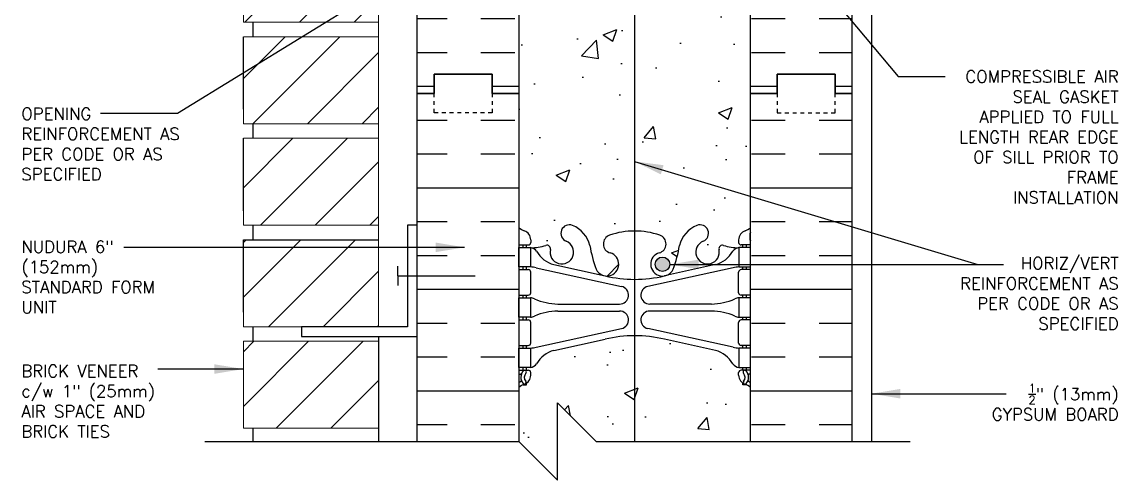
# Model space of a CAD drawing. Header units: inches. Extents: x 2813.3 to 2843.9, y 430.6 to 475.7.
# Drawn here: x 2814.37 to 2842.74, y 446.57 to 458.41 of the extents above; entities that cross this region are included whole.
import ezdxf

# ---------------------------------------------------------------- set-up
doc = ezdxf.new("R2010")
doc.units = ezdxf.units.IN
doc.header["$LTSCALE"] = 0.5
doc.header["$MEASUREMENT"] = 0
doc.linetypes.add('DASHED2', pattern=[0.375, 0.25, -0.125])
for name, color, linetype in [('HATCH', 12, 'CONTINUOUS'), ('LINE18', 9, 'CONTINUOUS'), ('line25', 2, 'CONTINUOUS'), ('LINE50', 5, 'CONTINUOUS'), ('LINE65', 3, 'CONTINUOUS'), ('LINE9', 9, 'CONTINUOUS'), ('TEXT', 4, 'CONTINUOUS'), ('Web_Edge', 9, 'CONTINUOUS')]:
    doc.layers.add(name, color=color, linetype=linetype)
doc.styles.add('DIM', font='romans.shx', dxfattribs={"width": 0.7})
doc.styles.get("Standard").update_dxf_attribs({"font": 'romans.shx'})
doc.dimstyles.new('ext_12', dxfattribs={"dimscale": 12, "dimtxt": 0.09375, "dimasz": 0.09375, "dimexe": 0.09375, "dimexo": 0.0625, "dimgap": 0.0625, "dimtad": 1, "dimdec": 1, "dimzin": 3, "dimdsep": 46, "dimlunit": 4, "dimtxsty": 'DIM', "dimcen": 0.09, "dimdle": 0.09375, "dimclrt": 4, "dimadec": 0, "dimazin": 0, "dimtfac": 1, "dimtdec": 1, "dimtmove": 2, "dimatfit": 3, "dimfxl": 1, "dimfrac": 2, "dimtolj": 1, "dimtzin": 0, "dimarcsym": 0})
pattern_1 = [(0, (0, 0), (0, 2.625), []), (0, (0, 0.875), (0, 2.625), [0.875, -0.875]), (0, (0, 1.75), (0, 2.625), [0.875, -0.875])]

msp = doc.modelspace()

# ---------------------------------------------------------------- hatches: boundary and pattern name
at = {"layer": 'HATCH'}
h = msp.add_hatch(dxfattribs=at)
h.set_pattern_fill('INSUL', color=256, scale=7, style=0)
h.set_pattern_definition(pattern_1)
h.paths.add_polyline_path([(2827.229568751791, 466.5182301542177), (2824.604568751791, 466.5182301542176), (2824.604568751791, 456.5655165432296), (2825.042068751791, 456.5655165432296), (2825.042068751791, 457.0655165432296), (2826.542068751791, 457.0655165432296), (2826.542068751791, 456.5655165432296), (2827.229568751791, 456.5655165432296)])
h.paths.add_polyline_path([(2835.85456875179, 466.5182301542177), (2833.229568751791, 466.5182301542177), (2833.229568751791, 456.5655165432296), (2833.917068751792, 456.5655165432296), (2833.917068751792, 457.0655165432296), (2835.417068751792, 457.0655165432296), (2835.417068751792, 456.5655165432296), (2835.854568751791, 456.5655165432296)])
h = msp.add_hatch(dxfattribs=at)
h.set_pattern_fill('AR-CONC', color=256, scale=0.5)
h.set_pattern_definition([(49.99999999999999, (0, 0), (3.586300913003767, -0.3137606749129755), [0.375, -4.125]), (355, (0, 0), (-0.693756668065, 3.760960668500059), [0.3, -3.3]), (100.45144446, (0.298858405, -0.02614672), (2.89254423363556, 3.447199954843147), [0.3187009599999999, -3.505710559999999]), (46.18420000000001, (0, 1), (5.336206653357862, -0.8275964039653827), [0.5625, -6.1875]), (96.63563549, (0.444683725, 0.931033465), (4.673309728371142, 4.870593003872752), [0.47805171, -5.258568799999999]), (351.1841639899999, (0, 1), (4.673309725273866, 4.870593001349951), [0.45, -4.950000005]), (21, (0.5, 0.75), (2.984535260592308, -2.013094453326694), [0.375, -4.125]), (326.0000000000001, (0.5, 0.75), (1.216576659607909, 3.625750225234265), [0.3, -3.3]), (71.45144474, (0.74871127, 0.58224213), (4.201111883649856, 1.612655764031769), [0.31870095, -3.50571056]), (37.50000000000001, (0, 0), (0.06079927658645334, 1.664469269156557), [0, -3.26, 0, -3.35, 0, -3.3125]), (7.499999999999999, (0, 0), (1.315347687210743, 1.972058559411801), [0, -1.91, 0, -3.185, 0, -1.2625]), (327.5, (-1.115, 0), (2.669112180862045, -0.1127743586718988), [0, -1.25, 0, -3.9, 0, -5.175]), (317.5, (-1.615, 0), (2.915930846711931, 0.5005249116615886), [0, -1.625, 0, -2.59, 0, -3.675])])
h.paths.add_polyline_path([(2832.919565131658, 449.2769983098166), (2832.919565131655, 449.3444983098267, -0.4142135623889473), (2832.982065131655, 449.40699830983), (2833.029565131652, 449.40699830983), (2833.029565131648, 449.47699830983), (2832.924565131663, 449.47699830983, -0.1889729320632957), (2832.768696055975, 449.5718427982187, 0.1963228336438496), (2832.319565131615, 449.9181025183473), (2830.997709562785, 450.2085980846019, 0.05779469062726202), (2830.229568751791, 450.2976845746951, 0.05779469062719587), (2829.461427940797, 450.2085980846019), (2828.139572371967, 449.9181025183473, 0.1963228336438533), (2827.690441447607, 449.5718427982187, -0.1889729320632847), (2827.53457237192, 449.47699830983), (2827.429572371935, 449.47699830983), (2827.42957237193, 449.40699830983), (2827.477072371928, 449.40699830983, -0.4142135623889473), (2827.539572371928, 449.3444983098267), (2827.539572371924, 449.2769983098166, -0.2490694201798121), (2827.429572371908, 449.0698751580471), (2827.429572371906, 449.028149098123), (2827.339572371905, 449.0281490981299, 0.06439757034050236), (2827.229568751791, 448.9621895728662), (2827.229568751791, 447.5655165432296), (2828.229568751791, 446.5655165432301), (2828.229568751791, 448.5655165432301), (2829.229568751791, 447.56551654323), (2833.229568751791, 447.5655165432298), (2833.229568751791, 448.9621895728664, 0.06439757034036078), (2833.119565131678, 449.0281490981299), (2833.029565131677, 449.028149098123), (2833.029565131674, 449.0698751580471, -0.2490694201798114)])
h.paths.add_polyline_path([(2833.229568751791, 458.6545350617997, 0.08241458984419239), (2833.086231798322, 458.7336415383687, -0.3178372451770451), (2832.919565131659, 458.9693437987495), (2832.919565131655, 459.0368437987597, -0.4142135623888865), (2832.982065131655, 459.099343798763), (2833.02956513144, 459.099343798763), (2833.029565131445, 459.1693437987631), (2832.924565131664, 459.1693437987631, 0.1004604156428297), (2832.530866661594, 459.1121810429153, -0.6014354320923542), (2832.411363191371, 459.2170643853393, 2.182094824738324), (2832.001283037506, 459.0041549538902, -1), (2831.837854466077, 458.5956318798286, -0.2443795113554951), (2831.38944659327, 459.1163887842785, 0.05315652255457268), (2831.223607139055, 459.7304704161902, 0.2232530870830154), (2831.023279355668, 459.8953242671315), (2831.003661023728, 459.8996356598284, 0.9554715931209188), (2830.865377039728, 459.3061657245479, -0.7355925422348768), (2830.878161910163, 458.8481191474078, -0.08275514747013417), (2830.229568751791, 458.7400300636281, -0.08275514747013452), (2829.58097559342, 458.8481191474078, -0.7355925422306512), (2829.593760463855, 459.3061657245471, 0.9554715931492623), (2829.455476479854, 459.8996356598284), (2829.435858147915, 459.8953242671315, 0.223253087083022), (2829.235530364528, 459.7304704161902, 0.05315652255457672), (2829.069690910312, 459.1163887842785, -0.2443795113555191), (2828.621283037506, 458.5956318798285, -1), (2828.457854466077, 459.0041549538902, 2.182094824735668), (2828.047774312211, 459.2170643853392, -0.6014354320722526), (2827.928270841992, 459.1121810429138, 0.100460415643917), (2827.534572371918, 459.1693437987631), (2827.429572372137, 459.1693437987631), (2827.429572372142, 459.099343798763), (2827.477072371928, 459.099343798763, -0.4142135623888782), (2827.539572371928, 459.0368437987597), (2827.539572371924, 458.9693437987495, -0.3178372451770023), (2827.372905705261, 458.7336415383687, 0.08241458984449897), (2827.229568751791, 458.6545350617994), (2827.229568751791, 453.0918070467934, 0.08241458984439437), (2827.372905705261, 453.0127005702242, -0.3178372451770437), (2827.539572371924, 452.7769983098433), (2827.539572371928, 452.7094983098332, -0.4142135623888804), (2827.477072371928, 452.6469983098299), (2827.429572372142, 452.6469983098299), (2827.429572372137, 452.5769983098298), (2827.534572371918, 452.5769983098298, 0.100460415642832), (2827.928270841988, 452.6341610656776, -0.6014354320923065), (2828.047774312212, 452.5292777232536, 2.182094824738327), (2828.457854466077, 452.7421871547027, -1), (2828.621283037506, 453.1507102287643, -0.2443795113554872), (2829.069690910312, 452.6299533243144, 0.05315652255457546), (2829.235530364528, 452.0158716924027, 0.2232530870829826), (2829.435858147915, 451.8510178414614), (2829.455476479854, 451.8467064487645, 0.9554715931209173), (2829.593760463854, 452.440176384045, -0.7355925422348847), (2829.58097559342, 452.8982229611851, -0.08275514747013427), (2830.229568751791, 453.0063120449648, -0.08275514747013413), (2830.878161910163, 452.8982229611851, -0.7355925422306625), (2830.865377039728, 452.4401763840458, 0.9554715931491808), (2831.003661023728, 451.8467064487645), (2831.023279355668, 451.8510178414614, 0.2232530870829824), (2831.223607139055, 452.0158716924027, 0.05315652255459017), (2831.38944659327, 452.6299533243146, -0.244379511355472), (2831.837854466077, 453.1507102287644, -1), (2832.001283037506, 452.7421871547027, 2.182094824735685), (2832.411363191371, 452.5292777232537, -0.6014354320907725), (2832.530866661595, 452.6341610656775, 0.1004604156427212), (2832.924565131664, 452.5769983098298), (2833.029565131445, 452.5769983098298), (2833.02956513144, 452.6469983098299), (2832.982065131655, 452.6469983098299, -0.4142135623888824), (2832.919565131655, 452.7094983098332), (2832.919565131659, 452.7769983098433, -0.3178372451770025), (2833.086231798322, 453.0127005702242, 0.08241458984429761), (2833.229568751791, 453.0918070467933)])
h.paths.add_polyline_path([(2833.229568751791, 466.5182301542177), (2827.229568751791, 466.5182301542176), (2827.229568751791, 462.7841525357269, 0.0643975703407264), (2827.339572371905, 462.718193010463), (2827.429572371906, 462.7181930104699), (2827.429572371908, 462.6764669505458, -0.2490694201798126), (2827.539572371924, 462.4693437987763), (2827.539572371928, 462.4018437987662, -0.4142135623889448), (2827.477072371928, 462.3393437987629), (2827.42957237193, 462.3393437987629), (2827.429572371935, 462.2693437987629), (2827.53457237192, 462.2693437987629, -0.1889729320634826), (2827.690441447608, 462.174499310374, 0.1963228336437772), (2828.139572371967, 461.8282395902456), (2829.461427940797, 461.537744023991, 0.05779469062726753), (2830.229568751792, 461.4486575338978, 0.05779469062719405), (2830.997709562785, 461.537744023991), (2832.319565131615, 461.8282395902456, 0.1963228336438408), (2832.768696055975, 462.1744993103742, -0.1889729320633073), (2832.924565131663, 462.2693437987629), (2833.029565131648, 462.2693437987629), (2833.029565131652, 462.3393437987629), (2832.982065131655, 462.3393437987629, -0.4142135623889448), (2832.919565131655, 462.4018437987662), (2832.919565131658, 462.4693437987763, -0.2490694201798126), (2833.029565131674, 462.6764669505458), (2833.029565131677, 462.7181930104699), (2833.119565131678, 462.718193010463, 0.06439757034027768), (2833.229568751791, 462.7841525357264)])
h = msp.add_hatch(dxfattribs=at)
h.set_pattern_fill('ANSI31', color=256, scale=8, style=0)
h.set_pattern_definition([(45, (0, 0), (-0.7071067811865475, 0.7071067811865476), [])])
h.paths.add_polyline_path([(2823.604568751791, 463.2809556752353), (2820.104568751791, 463.2809556752353), (2820.104568751791, 461.0309556752352), (2823.604568751792, 461.0309556752352)])
h.paths.add_polyline_path([(2823.604568751791, 460.6559556752353), (2820.119263321053, 460.6559556752353), (2820.104568751791, 460.6412611059739), (2820.104568751791, 458.4059556752352), (2823.604568751791, 458.4059556752352)])
h.paths.add_polyline_path([(2823.604568751791, 458.0309556752353), (2820.10456875179, 458.0309556752353), (2820.10456875179, 455.7809556752352), (2823.604568751792, 455.7809556752352)])
h.paths.add_polyline_path([(2823.604568751792, 455.4059556752353), (2820.10456875179, 455.4059556752353), (2820.10456875179, 453.1559556752352), (2823.604568751792, 453.1559556752352)])
h.paths.add_polyline_path([(2823.604568751792, 452.7809556752353), (2820.104568751789, 452.7809556752353), (2820.104568751789, 450.5309556752352), (2823.604568751793, 450.5309556752352)])
h.paths.add_polyline_path([(2823.604568751791, 450.1559556752353), (2820.104568751789, 450.1559556752353), (2820.104568751789, 447.9059556752352), (2823.604568751791, 447.9059556752352)])
h = msp.add_hatch(dxfattribs=at)
h.set_pattern_fill('INSUL', color=256, scale=7, style=0)
h.set_pattern_definition(pattern_1)
h.paths.add_polyline_path([(2827.229568751791, 456.5655165432296), (2826.542068751791, 456.5655165432296), (2826.542068751791, 456.0655165432296), (2825.042068751791, 456.0655165432296), (2825.042068751791, 456.5655165432296), (2824.604568751791, 456.5655165432296), (2824.604568751791, 450.2772134818052), (2824.604568751791, 447.5655165432303), (2827.229568751791, 447.5655165432302), (2827.229568751791, 450.2772134818052)])
h.paths.add_polyline_path([(2835.854568751791, 456.5655165432296), (2835.417068751792, 456.5655165432296), (2835.417068751792, 456.0655165432296), (2833.917068751792, 456.0655165432296), (2833.917068751792, 456.5655165432296), (2833.229568751791, 456.5655165432296), (2833.229568751791, 450.2772134818052), (2833.229568751791, 447.5655165432298), (2835.854568751792, 447.5655165432296), (2835.854568751791, 450.2772134818052)])
at = {"layer": 'LINE65'}
msp.add_hatch(color=256, dxfattribs=at).paths.add_polyline_path([(2831.135540056869, 452.1465919403205, 1), (2830.760540056869, 452.1465919403205, 1)])

# ---------------------------------------------------------------- linework, layer by layer
at = {"layer": 'LINE18', "color": 2, "lineweight": 0}
for p, q in [((2823.604568751791, 458.4059556752352), (2823.604568751791, 461.0309556752352)), ((2820.104568751791, 460.6559556752353), (2820.104568751791, 458.4059556752353)), ((2823.604568751791, 458.4059556752352), (2820.104568751791, 458.4059556752352)), ((2823.604568751793, 450.5309556752352), (2823.604568751791, 458.4059556752352)), ((2823.60456875179, 458.0309556752353), (2820.10456875179, 458.0309556752353)), ((2820.10456875179, 458.0309556752353), (2820.10456875179, 455.7809556752353)), ((2823.60456875179, 455.7809556752352), (2820.10456875179, 455.7809556752352)), ((2823.60456875179, 455.4059556752353), (2820.10456875179, 455.4059556752353)), ((2820.10456875179, 455.4059556752353), (2820.10456875179, 453.1559556752353)), ((2823.60456875179, 453.1559556752352), (2820.10456875179, 453.1559556752352)), ((2823.604568751789, 452.7809556752353), (2820.104568751789, 452.7809556752353)), ((2820.104568751789, 452.7809556752353), (2820.104568751789, 450.5309556752353)), ((2820.35456875179, 452.7809556752353), (2823.604568751789, 452.7809556752353)), ((2823.604568751789, 450.5309556752352), (2820.104568751789, 450.5309556752352)), ((2823.604568751789, 450.1559556752353), (2820.104568751789, 450.1559556752353)), ((2820.104568751789, 450.1559556752353), (2820.104568751789, 447.9059556752353)), ((2823.604568751789, 447.9059556752352), (2820.104568751789, 447.9059556752352))]:
    msp.add_line(p, q, dxfattribs=at)
at = {"layer": 'line25'}
for p, q in [((2827.229568751791, 466.5182301542177), (2827.229568751791, 450.2772134818052)), ((2833.229568751791, 450.2772134818052), (2833.229568751791, 466.5182301542177)), ((2820.354568751791, 458.0309556752353), (2820.354568751791, 458.4059556752353)), ((2820.10456875179, 456.1559556752353), (2820.10456875179, 458.0309556752353)), ((2820.35456875179, 455.4059556752353), (2820.35456875179, 455.7809556752353)), ((2820.10456875179, 453.5309556752353), (2820.10456875179, 455.4059556752353)), ((2820.35456875179, 452.7809556752353), (2820.35456875179, 453.1559556752353)), ((2820.104568751789, 452.7809556752353), (2823.604568751789, 452.7809556752353)), ((2820.104568751789, 450.9059556752353), (2820.104568751789, 452.7809556752353)), ((2820.354568751789, 450.1559556752353), (2820.354568751789, 450.5309556752353)), ((2823.604568751791, 450.2809556752352), (2823.604568751791, 450.1559556752353)), ((2823.604568751791, 450.1559556752353), (2823.604568751791, 447.5655165432296)), ((2827.229568751791, 450.2772134818052), (2827.229568751791, 447.5655165432296)), ((2833.229568751791, 447.5655165432296), (2833.229568751791, 450.2772134818052)), ((2820.354568751789, 447.5655165432296), (2820.354568751789, 447.9059556752353))]:
    msp.add_line(p, q, dxfattribs=at)
at = {"layer": 'LINE50'}
for p, q in [((2824.604568751791, 450.2772134818052), (2824.604568751791, 466.5182301542176)), ((2835.854568751791, 450.2772134818052), (2835.85456875179, 466.5182301542177)), ((2826.542068751791, 457.0655165432296), (2825.042068751791, 457.0655165432296)), ((2825.042068751791, 457.0655165432296), (2825.042068751791, 456.5655165432296)), ((2825.042068751791, 456.5655165432296), (2825.042068751791, 457.0655165432296)), ((2825.042068751791, 457.0655165432296), (2826.542068751791, 457.0655165432296)), ((2826.542068751791, 456.5655165432296), (2826.542068751791, 457.0655165432296)), ((2826.542068751791, 457.0655165432296), (2826.542068751791, 456.5655165432296)), ((2833.917068751792, 456.5655165432296), (2833.917068751792, 457.0655165432296)), ((2833.917068751792, 457.0655165432296), (2835.417068751792, 457.0655165432296)), ((2835.417068751792, 457.0655165432296), (2833.917068751792, 457.0655165432296)), ((2833.917068751792, 457.0655165432296), (2833.917068751792, 456.5655165432296)), ((2835.417068751792, 457.0655165432296), (2835.417068751792, 456.5655165432296)), ((2835.417068751792, 456.5655165432296), (2835.417068751792, 457.0655165432296)), ((2825.042068751791, 456.5655165432296), (2824.604568751791, 456.5655165432296)), ((2824.604568751791, 456.5655165432296), (2825.042068751791, 456.5655165432296)), ((2827.229568751791, 456.5655165432296), (2826.542068751791, 456.5655165432296)), ((2826.542068751791, 456.5655165432296), (2827.229568751791, 456.5655165432296)), ((2833.229568751792, 456.5655165432296), (2833.917068751792, 456.5655165432296)), ((2833.917068751792, 456.5655165432296), (2833.229568751792, 456.5655165432296)), ((2835.417068751792, 456.5655165432296), (2835.854568751791, 456.5655165432296)), ((2835.854568751791, 456.5655165432296), (2835.417068751792, 456.5655165432296)), ((2824.604568751791, 447.5655165432296), (2824.604568751791, 450.2772134818052)), ((2835.854568751792, 447.5655165432296), (2835.854568751791, 450.2772134818052))]:
    msp.add_line(p, q, dxfattribs=at)
at = {"layer": 'LINE65'}
msp.add_line((2830.222832504182, 465.0182301542176), (2830.222832504183, 447.5655165432296), dxfattribs=at)
msp.add_circle((2830.948040056869, 452.1465919403205), 0.1875, dxfattribs=at)
at = {"layer": 'LINE9'}
for p, q in [((2836.354568751791, 467.5182301542177), (2836.354568751791, 447.5655165432296)), ((2828.229568751791, 446.5655165432301), (2828.229568751791, 448.5655165432301)), ((2828.229568751791, 448.5655165432301), (2829.229568751791, 447.5655165432301)), ((2819.10456875179, 447.5655165432307), (2827.22956875179, 447.5655165432302)), ((2828.229568751791, 446.5655165432301), (2827.229568751791, 447.5655165432301)), ((2829.229568751791, 447.56551654323), (2837.354568751792, 447.5655165432295))]:
    msp.add_line(p, q, dxfattribs=at)
at = {"layer": 'LINE9', "linetype": 'DASHED2', "ltscale": 0.15}
for p, q in [((2825.042068751791, 456.0655165432296), (2825.042068751791, 456.5655165432296)), ((2826.542068751791, 456.5655165432296), (2826.542068751791, 456.0655165432296)), ((2833.917068751792, 456.5655165432296), (2833.917068751792, 456.0655165432296)), ((2835.417068751792, 456.0655165432296), (2835.417068751792, 456.5655165432296)), ((2826.542068751791, 456.0655165432296), (2825.042068751791, 456.0655165432296)), ((2833.917068751792, 456.0655165432296), (2835.417068751792, 456.0655165432296))]:
    msp.add_line(p, q, dxfattribs=at)
at = {"layer": 'LINE9', "linetype": 'Continuous'}
for q in [(2824.104568751791, 452.0934556752352), (2824.104568751791, 451.5934556752352), (2826.104568751791, 451.8434556752352)]:
    msp.add_line((2824.104568751791, 451.8434556752352), q, dxfattribs=at)
at = {"layer": 'LINE9'}
msp.add_lwpolyline([(2821.604568751791, 450.2809556752352), (2824.604568751791, 450.2809556752352), (2824.604568751791, 453.1559556752352), (2824.354568751791, 453.1559556752352), (2824.354568751791, 450.5309556752352), (2821.604568751791, 450.5309556752352)], close=True, dxfattribs=at)
at = {"layer": 'Web_Edge'}
for p, q in [((2827.23957237219, 452.7669983098285), (2827.239572372205, 452.953068368205)), ((2833.219565131393, 452.7669983098285), (2833.219565131378, 452.953068368205)), ((2827.539572371924, 452.7769983098489), (2827.539572371928, 452.7094983098327)), ((2832.919565131659, 452.7769983098489), (2832.919565131655, 452.7094983098327)), ((2827.229568751791, 452.6469983098299), (2827.477072371928, 452.6469983098299)), ((2827.339572371905, 452.5769983098298), (2827.339572371905, 452.6469983098299)), ((2827.429572372137, 452.5769983098298), (2827.429572372142, 452.6469983098298)), ((2833.229568751791, 452.6469983098299), (2832.982065131655, 452.6469983098299)), ((2833.029565131445, 452.5769983098298), (2833.02956513144, 452.6469983098298)), ((2833.119565131678, 452.5769983098298), (2833.119565131678, 452.6469983098299)), ((2828.139572371969, 452.135894101312), (2829.4614279408, 451.8453985350573)), ((2832.319565131613, 452.135894101312), (2830.997709562782, 451.8453985350573)), ((2827.229568751791, 452.00699830983), (2827.477072371928, 452.00699830983)), ((2827.339572371905, 452.00699830983), (2827.339572371905, 452.0769983098298)), ((2827.4295723721, 452.0069983098299), (2827.429572372104, 452.0769983098298)), ((2827.539572371928, 451.4094983098299), (2827.539572371928, 451.94449830983)), ((2827.678572248089, 452.0531956363053), (2829.889807494747, 451.5716376812866)), ((2832.780565255493, 452.0531956363053), (2830.569330008836, 451.5716376812866)), ((2832.919565131654, 451.4094983098299), (2832.919565131654, 451.94449830983)), ((2833.229568751791, 452.00699830983), (2832.982065131654, 452.00699830983)), ((2833.029565131483, 452.0069983098299), (2833.029565131478, 452.0769983098298)), ((2833.119565131678, 452.00699830983), (2833.119565131678, 452.0769983098298)), ((2827.229568751791, 451.34699830983), (2827.477072371928, 451.3469983098299)), ((2827.339572371905, 451.2769983098299), (2827.339572371905, 451.34699830983)), ((2827.429572372052, 451.2769983098299), (2827.429572372057, 451.3469983098299)), ((2833.229568751791, 451.34699830983), (2832.982065131655, 451.3469983098299)), ((2833.02956513153, 451.2769983098299), (2833.029565131525, 451.3469983098299)), ((2833.119565131678, 451.2769983098299), (2833.119565131678, 451.34699830983)), ((2828.244298332005, 451.1169983098299), (2829.840439967043, 451.1169983098298)), ((2832.214839171577, 451.1169983098299), (2830.618697536539, 451.1169983098298)), ((2827.229568751791, 450.70699830983), (2827.477072371928, 450.7069983098299)), ((2827.339572371905, 450.7069983098299), (2827.339572371905, 450.7769983098299)), ((2827.429572372016, 450.7069983098299), (2827.42957237202, 450.7769983098299)), ((2828.244298332005, 450.9369983098299), (2829.840439967043, 450.9369983098298)), ((2832.214839171577, 450.9369983098299), (2830.618697536539, 450.9369983098298)), ((2833.229568751791, 450.70699830983), (2832.982065131655, 450.7069983098299)), ((2833.029565131567, 450.7069983098299), (2833.029565131562, 450.7769983098299)), ((2833.119565131678, 450.7069983098299), (2833.119565131678, 450.7769983098299)), ((2827.539572371928, 450.1094983098299), (2827.539572371928, 450.6444983098299)), ((2827.678572248089, 450.0008009833545), (2829.889807494747, 450.4823589383731)), ((2832.780565255493, 450.0008009833545), (2830.569330008836, 450.4823589383731)), ((2832.919565131655, 450.1094983098299), (2832.919565131655, 450.6444983098299)), ((2828.139572371969, 449.9181025183478), (2829.4614279408, 450.2085980846025)), ((2832.319565131613, 449.9181025183478), (2830.997709562782, 450.2085980846025)), ((2827.229568751791, 450.04699830983), (2827.477072371928, 450.0469983098299)), ((2827.339572371905, 449.97699830983), (2827.339572371905, 450.04699830983)), ((2827.429572371968, 449.97699830983), (2827.429572371973, 450.0469983098299)), ((2833.229568751791, 450.04699830983), (2832.982065131655, 450.0469983098299)), ((2833.029565131614, 449.97699830983), (2833.02956513161, 450.0469983098299)), ((2833.119565131678, 449.97699830983), (2833.119565131678, 450.04699830983)), ((2827.229568751791, 449.40699830983), (2827.477072371928, 449.40699830983)), ((2827.229568751791, 449.30699830983), (2827.271447908314, 449.30699830983)), ((2827.339572371905, 449.4069983098301), (2827.339572371905, 449.47699830983)), ((2827.42957237193, 449.4069983098301), (2827.429572371935, 449.47699830983)), ((2827.539572371924, 449.276998309811), (2827.539572371928, 449.3444983098272)), ((2832.919565131658, 449.276998309811), (2832.919565131655, 449.3444983098272)), ((2833.229568751791, 449.40699830983), (2832.982065131655, 449.40699830983)), ((2833.029565131652, 449.4069983098301), (2833.029565131648, 449.47699830983)), ((2833.119565131678, 449.4069983098301), (2833.119565131678, 449.47699830983)), ((2833.229568751791, 449.30699830983), (2833.187689595269, 449.30699830983)), ((2827.339572371905, 449.0281490981299), (2827.429572371906, 449.028149098123)), ((2827.429572371906, 449.028149098123), (2827.429572371908, 449.0698751580471)), ((2833.029565131677, 449.028149098123), (2833.029565131674, 449.0698751580471)), ((2833.119565131678, 449.0281490981299), (2833.029565131677, 449.028149098123))]:
    msp.add_line(p, q, dxfattribs=at)
for points in [[(2827.23457237209, 452.5769983098298), (2827.53457237209, 452.5769983098298), (2827.53457237209, 452.0769983098298), (2827.23457237209, 452.0769983098298)], [(2833.224565131493, 452.5769983098298), (2832.924565131493, 452.5769983098298), (2832.924565131493, 452.0769983098298), (2833.224565131493, 452.0769983098298)], [(2827.234572372005, 451.2769983098299), (2827.534572372005, 451.2769983098299), (2827.534572372005, 450.7769983098299), (2827.234572372005, 450.7769983098299)], [(2833.224565131577, 451.2769983098299), (2832.924565131577, 451.2769983098299), (2832.924565131577, 450.7769983098299), (2833.224565131577, 450.7769983098299)], [(2827.23457237192, 449.97699830983), (2827.53457237192, 449.97699830983), (2827.53457237192, 449.47699830983), (2827.23457237192, 449.47699830983)], [(2833.224565131663, 449.97699830983), (2832.924565131662, 449.97699830983), (2832.924565131662, 449.47699830983), (2833.224565131663, 449.47699830983)]]:
    msp.add_lwpolyline(points, close=True, dxfattribs=at)
for centre, radius, start, end in [((2827.539572371934, 453.4841050910129), 0.5, 231.6833368004277, 250.5287793646984), ((2827.539572371934, 453.4841050910129), 0.6, 238.8906737236486, 238.9270490927651), ((2827.219572372204, 452.9530683682067), 0.02, 359.9999999952775, 58.92704909233837), ((2827.289572371924, 452.7769983098299), 0.25, 4.360973023723161e-09, 70.52877936469841), ((2828.539568751791, 452.9464486917335), 0.22, 68.19625201055833, 248.1962520105583), ((2828.344568751791, 452.4590063874555), 0.7450000000000001, 13.26522148387055, 68.19625201061395), ((2830.229568751791, 451.0063120449648), 2, 90, 108.922963906355), ((2830.229568751791, 451.0063120449648), 2, 71.077036093645, 90), ((2832.114568751791, 452.4590063874555), 0.7450000000000001, 111.803747989386, 166.7347785161263), ((2831.919568751791, 452.9464486917335), 0.22, 291.8037479894417, 111.8037479894417), ((2833.169565131659, 452.7769983098299), 0.25, 109.4712206353016, 179.999999995639), ((2832.919565131649, 453.4841050910129), 0.5, 289.4712206353016, 308.3166631995724), ((2833.239565131378, 452.9530683682067), 0.02, 121.0729509076616, 180.0000000047225), ((2832.919565131649, 453.4841050910129), 0.6, 301.0729509072349, 301.1093262763513), ((2827.21957237219, 452.7669983098301), 0.02, 299.9880245406576, 359.9999999955674), ((2827.477072371928, 452.7094983098299), 0.0625, 270, 2.605510395054913e-09), ((2828.344568751791, 452.4590063874555), 0.305, 166.6795056680889, 68.19625201061395), ((2829.658806772424, 452.6711936512385), 0.2400000000001667, 108.9229639064373, 254.2746540496554), ((2830.800330731158, 452.6711936512385), 0.2400000000001667, 285.7253459503446, 71.07703609356263), ((2832.114568751791, 452.4590063874555), 0.305, 111.803747989386, 13.32049433191105), ((2832.982065131655, 452.7094983098299), 0.0625, 179.9999999973945, 270), ((2833.239565131393, 452.7669983098301), 0.02, 180.0000000044326, 240.0119754593424), ((2827.590605316068, 453.5754272302693), 1, 266.7878664379243, 289.9067031613392), ((2827.491514027649, 452.3307342665984), 0.25, 37.27766183479329, 80.08230222117953), ((2828.338943780773, 452.8589093441331), 0.75, 210.1549804662936, 254.5838091142823), ((2827.960195625123, 452.5500135272596), 0.09, 346.6795056681079, 108.8651388026236), ((2832.032532252242, 453.1006668067554), 3, 189.027267407219, 201.1983899770566), ((2829.511097446714, 452.1465919403205), 0.3050000000005331, 205.3781731784828, 74.27465404970911), ((2830.948040056869, 452.1465919403205), 0.3050000000005331, 105.7253459502909, 334.6218268215172), ((2828.42660525134, 453.1006668067554), 3, 338.8016100229433, 350.972732592781), ((2832.12019372281, 452.8589093441331), 0.75, 285.4161908857176, 329.8450195337064), ((2832.49894187846, 452.5500135272596), 0.09, 71.13486119737637, 193.3204943318921), ((2832.868532187515, 453.5754272302693), 1, 250.0932968386608, 273.2121335620757), ((2832.967623475934, 452.3307342665984), 0.25, 99.9176977788205, 142.7223381652067), ((2827.477072371928, 451.94449830983), 0.0625, 0, 89.99999999997395), ((2827.443923610965, 451.0811153839106), 1, 76.42908795296458, 84.79906907891682), ((2830.229568751792, 455.1124702436226), 3.356158198657952, 256.7691508398009, 270), ((2830.229568751791, 455.1124702436226), 3.356158198657952, 270, 283.2308491601992), ((2833.015213892617, 451.0811153839106), 1, 95.2009309210832, 103.5709120470354), ((2832.982065131654, 451.94449830983), 0.0625, 90.00000000002603, 180), ((2829.840439967043, 451.34699830983), 0.23, 270, 77.6055086569842), ((2830.618697536539, 451.34699830983), 0.23, 102.3944913430158, 270), ((2827.477072371928, 451.4094983098299), 0.0625, 269.9999999999739, 0), ((2827.530449616918, 451.0583146504404), 0.218722518258797, 60.49374658855962, 88.91995365505842), ((2827.530449616918, 451.0583146504404), 0.218722518258797, 60.49374658855962, 88.91995365505842), ((2828.274448092823, 452.7167142195847), 1.6, 246.5673388929701, 268.9202773152411), ((2828.274448092823, 452.7167142195847), 1.6, 246.5673388929701, 268.9202773152411), ((2832.18468941076, 452.7167142195847), 1.6, 271.0797226847589, 293.4326611070298), ((2832.18468941076, 452.7167142195847), 1.6, 271.0797226847589, 293.4326611070298), ((2832.928687886664, 451.0583146504404), 0.218722518258797, 91.08004634494155, 119.5062534114404), ((2832.928687886664, 451.0583146504404), 0.218722518258797, 91.08004634494155, 119.5062534114404), ((2832.982065131654, 451.4094983098299), 0.0625, 180, 270.000000000026), ((2827.477072371928, 450.6444983098299), 0.0625, 0, 89.99999999997395), ((2827.530449616918, 450.9956819692193), 0.218722518258797, 271.0800463449416, 299.5062534114404), ((2828.274448092823, 449.3372824000751), 1.6, 91.07972268475888, 113.4326611070299), ((2829.840439967043, 450.7069983098298), 0.23, 282.3944913430158, 90), ((2830.618697536539, 450.7069983098298), 0.23, 90, 257.6055086569842), ((2832.18468941076, 449.3372824000751), 1.6, 66.56733889297013, 88.9202773152411), ((2832.928687886664, 450.9956819692193), 0.218722518258797, 240.4937465885596, 268.9199536550584), ((2832.982065131655, 450.6444983098299), 0.0625, 90.00000000002603, 180), ((2827.477072371928, 450.1094983098299), 0.0625, 269.9999999999739, 0), ((2830.229568751792, 446.9415263760371), 3.356158198657952, 90, 103.2308491601991), ((2830.229568751791, 446.9415263760371), 3.356158198657952, 76.76915083980084, 90), ((2832.982065131655, 450.1094983098299), 0.0625, 180, 270.000000000026), ((2827.443923610965, 450.9728812357492), 1, 275.2009309210832, 283.5709120470354), ((2828.338943780773, 449.1950872755267), 0.75, 105.4161908857177, 149.8450195337064), ((2832.12019372281, 449.1950872755267), 0.75, 30.15498046629356, 74.58380911428232), ((2833.015213892617, 450.9728812357492), 1, 256.4290879529646, 264.7990690789168), ((2827.491514027649, 449.7232623530614), 0.25, 279.9176977788205, 322.7223381652067), ((2832.967623475934, 449.7232623530614), 0.25, 217.2776618347932, 260.0823022211795), ((2827.271447908314, 449.28699830983), 0.02, 345.845934204207, 90), ((2827.533279780379, 449.2224389034969), 0.25, 137.5391321572058, 219.8854880037396), ((2827.382043370908, 449.3608316361469), 0.0450000000000605, 317.5391321572843, 137.5391321569825), ((2827.289572371924, 449.27699830983), 0.25, 289.4712206353016, 359.999999995639), ((2827.533279780379, 449.2224389034969), 0.16, 137.539132157245, 219.9999228010385), ((2827.477072371928, 449.34449830983), 0.0625, 359.9999999973945, 90), ((2832.982065131655, 449.34449830983), 0.0625, 90, 180.0000000026055), ((2833.169565131658, 449.27699830983), 0.25, 180.000000004361, 250.5287793646984), ((2833.077094132674, 449.3608316361469), 0.0450000000000605, 42.46086784301744, 222.4608678427158), ((2832.925857723203, 449.2224389034969), 0.16, 320.0000771989615, 42.46086784275496), ((2832.925857723203, 449.2224389034969), 0.25, 320.1145119962604, 42.46086784279418), ((2833.187689595269, 449.28699830983), 0.02, 90, 194.1540657957929), ((2827.539572371934, 448.5698915286471), 0.6, 114.9252292854749, 121.1093262763837), ((2827.539572371934, 448.5698915286471), 0.5, 109.4712206353016, 128.3166631996375), ((2827.278282563468, 449.1321438172076), 0.02, 294.9252292852447, 19.20839779029675), ((2827.375513409325, 449.091542210158), 0.045009197252341, 218.5519993231413, 40.81210076661587), ((2833.083624094258, 449.091542210158), 0.045009197252341, 139.1878992333841, 321.4480006768587), ((2832.919565131648, 448.5698915286471), 0.5, 51.68333680036252, 70.52877936469841), ((2833.180854940114, 449.1321438172076), 0.02, 160.7916022097032, 245.0747707147553), ((2832.919565131648, 448.5698915286471), 0.6, 58.89067372361626, 65.07477071452506)]:
    msp.add_arc(centre, radius, start, end, dxfattribs=at)

# ---------------------------------------------------------------- texts
at = {"layer": 'TEXT', "char_height": 0.3125}
for s, insert, width, attachment_point in [('\\A1;{\\H1x;COMPRESSIBLE AIR SEAL GASKET APPLIED TO FULL LENGTH REAR EDGE OF SILL PRIOR TO FRAME INSTALLATION}', (2842.750115856575, 455.4367538797091), 4.500462440219962, 6), ('OPENING REINFORCEMENT AS PER CODE OR AS SPECIFIED', (2814.361106879242, 455.2563670475978), 4.60448765907995, 4), ('NUDURA 6" (152mm) STANDARD FORM UNIT ', (2814.361106879242, 451.8159078182973), 4.477703409278547, 4), ('\\A1;{\\H1x;HORIZ/VERT REINFORCEMENT AS PER CODE OR AS SPECIFIED}', (2842.750115856575, 451.3913304839097), 4.553163264909927, 6), ('BRICK VENEER c/w 1" (25mm) AIR SPACE AND BRICK TIES', (2814.361106879242, 448.6040313434707), 4.16614452316162, 4), ('\\A1;{\\H0.7x;\\S1/2;}" (13mm) GYPSUM BOARD', (2842.750115856575, 448.5792750143556), 4.534322902075928, 6)]:
    msp.add_mtext(s, dxfattribs=dict(at, insert=insert, width=width, attachment_point=attachment_point))

# ---------------------------------------------------------------- leaders
at = {"layer": 'TEXT'}
for points in [[(2828.615663159031, 467.0807301542176), (2837.047200092965, 457.0050660778625), (2838.266555274976, 457.0050660778625)], [(2828.184776696325, 462.0532562648146), (2818.399291286158, 456.045991554064), (2816.408012354802, 456.045991554064)], [(2830.222832504183, 454.8056516592487), (2839.109325742903, 452.1414427342483), (2839.771492837685, 452.1414427342483)], [(2825.830008065178, 452.5837332886068), (2817.907444825923, 452.5837332886068), (2817.010882670106, 452.5837332886068)], [(2831.135469338671, 452.1414427342483), (2839.109325742903, 452.1414427342483), (2839.771492837685, 452.1414427342483)], [(2820.104568751789, 449.4365521915151), (2818.343528718462, 449.4365521915152), (2817.895247640553, 449.4365521915152)], [(2836.354568751791, 448.7984280649312), (2838.4776352049, 448.7984280649312), (2839.838145848923, 448.7984280649312)]]:
    msp.add_leader(points, dimstyle='ext_12', override={"dimasz": 0.0625, "dimgap": 0.0625, "dimtad": 0}, dxfattribs=at)

doc.saveas('drawing.dxf')
